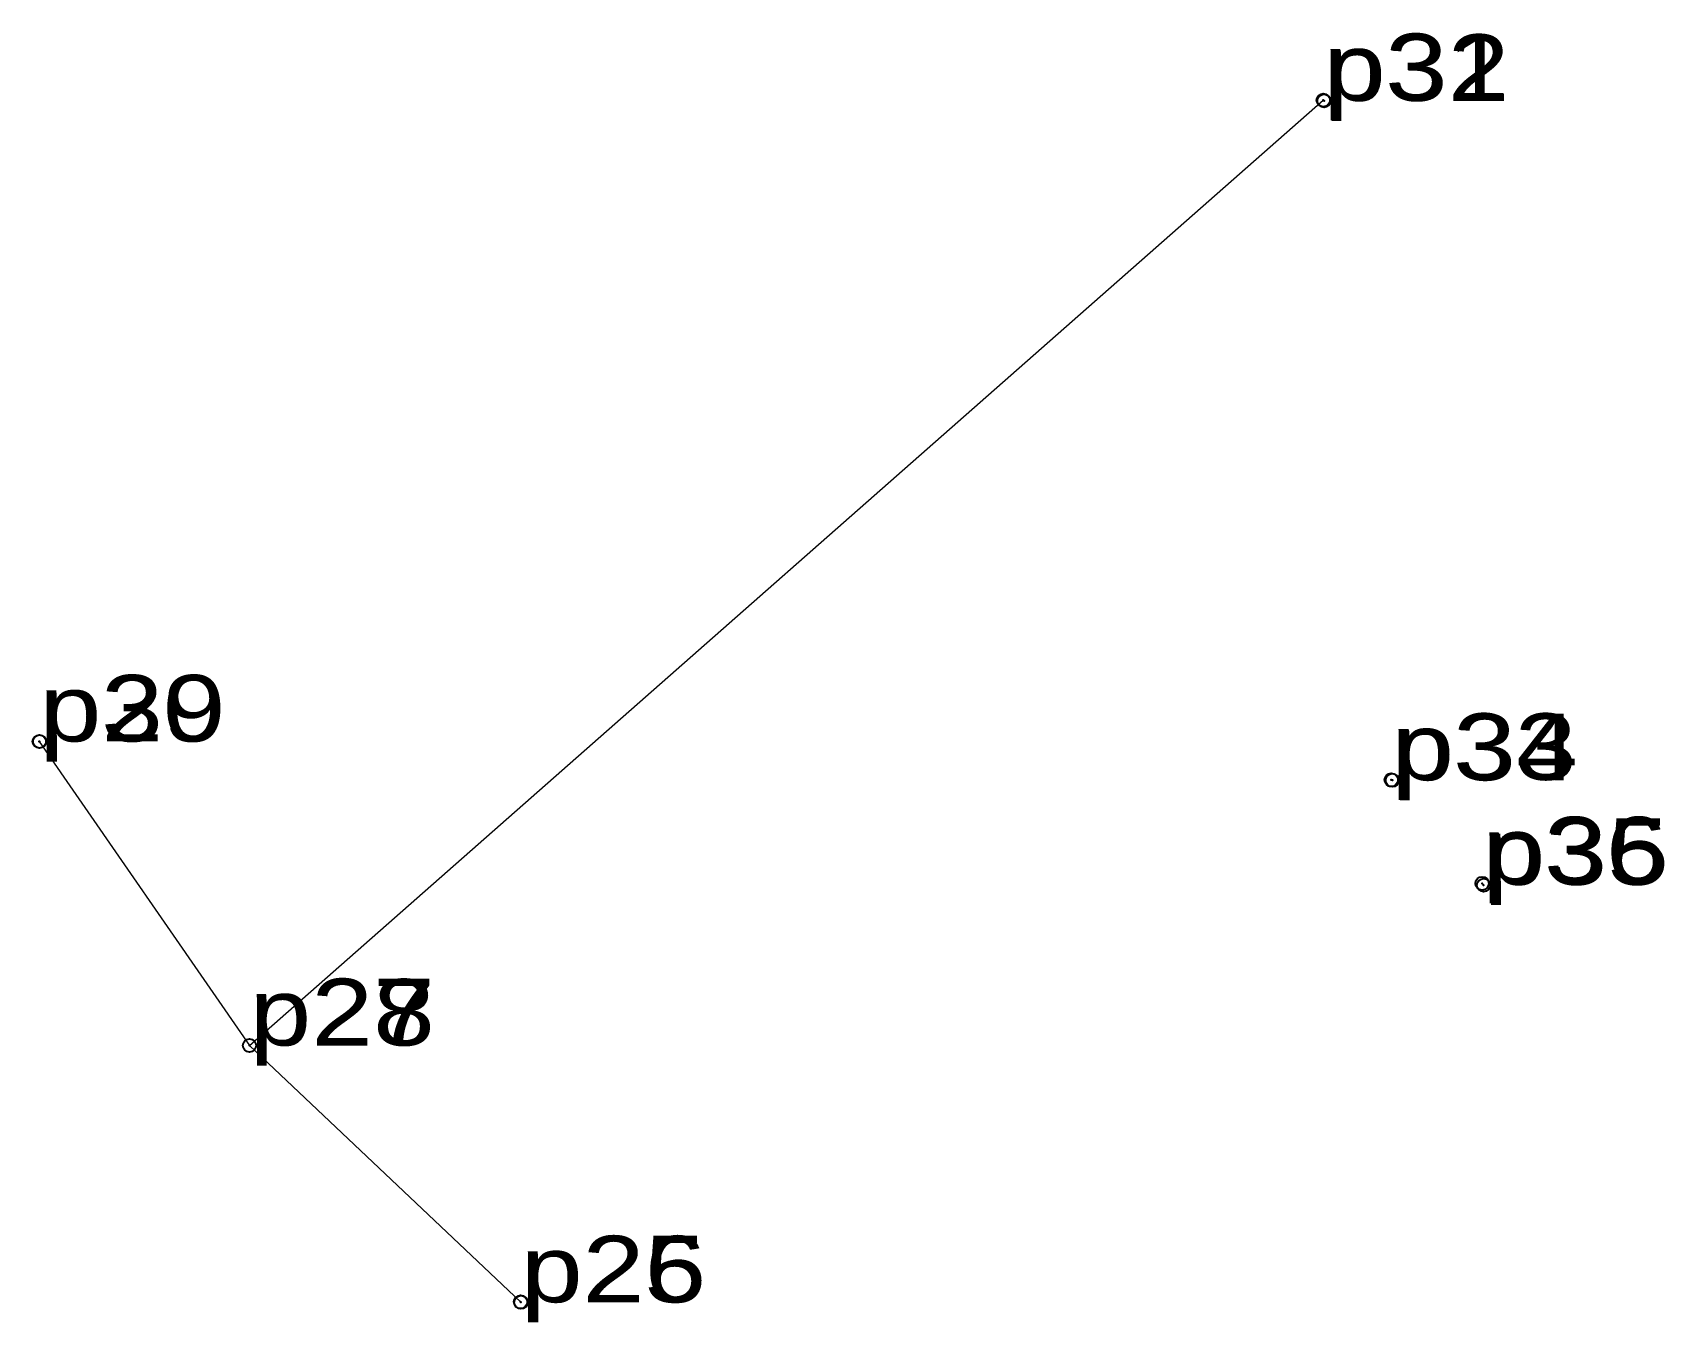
# Model space of a CAD drawing. Header units: metres. Extents: x 537345.1 to 537389.2, y 1837907.9 to 1837942.8.
import ezdxf

# ---------------------------------------------------------------- set-up
doc = ezdxf.new("R2010")
doc.units = ezdxf.units.M
doc.header["$LTSCALE"] = 0.72
doc.header["$PDMODE"] = 32
doc.header["$PDSIZE"] = 0.36
doc.layers.add('10', color=7, linetype='Continuous', lineweight=13)
doc.layers.add('12', color=7, linetype='Continuous')
doc.layers.add('7', color=7, linetype='Continuous')

msp = doc.modelspace()

# ---------------------------------------------------------------- linework, layer by layer
at = {"layer": '10'}
msp.add_line((537350.94, 1837915.39), (537358.29, 1837908.44), dxfattribs=at)
msp.add_lwpolyline([(537345.25, 1837923.62), (537350.94, 1837915.39), (537380.01, 1837940.98)], dxfattribs=at)
at = {"layer": '7'}
for p in [(537380.01, 1837940.98), (537380.03, 1837940.96), (537345.25, 1837923.62), (537345.26, 1837923.62), (537381.85, 1837922.58), (537381.88, 1837922.57), (537384.31, 1837919.78), (537384.35, 1837919.73), (537350.94, 1837915.39), (537358.28, 1837908.45), (537358.29, 1837908.44)]:
    msp.add_point(p, dxfattribs=at)

# ---------------------------------------------------------------- texts
at = {"layer": '12', "width": 1.25}
for s, p in [('p31', (537380.01, 1837940.98)), ('p32', (537380.03, 1837940.96)), ('p30', (537345.25, 1837923.62)), ('p29', (537345.26, 1837923.62)), ('p33', (537381.85, 1837922.58)), ('p34', (537381.88, 1837922.57)), ('p36', (537384.31, 1837919.78)), ('p35', (537384.35, 1837919.74)), ('p27', (537350.94, 1837915.4)), ('p28', (537350.94, 1837915.39)), ('p25', (537358.28, 1837908.44)), ('p26', (537358.29, 1837908.44))]:
    msp.add_text(s, height=1.8, dxfattribs=at).set_placement(p)

doc.saveas('drawing.dxf')
